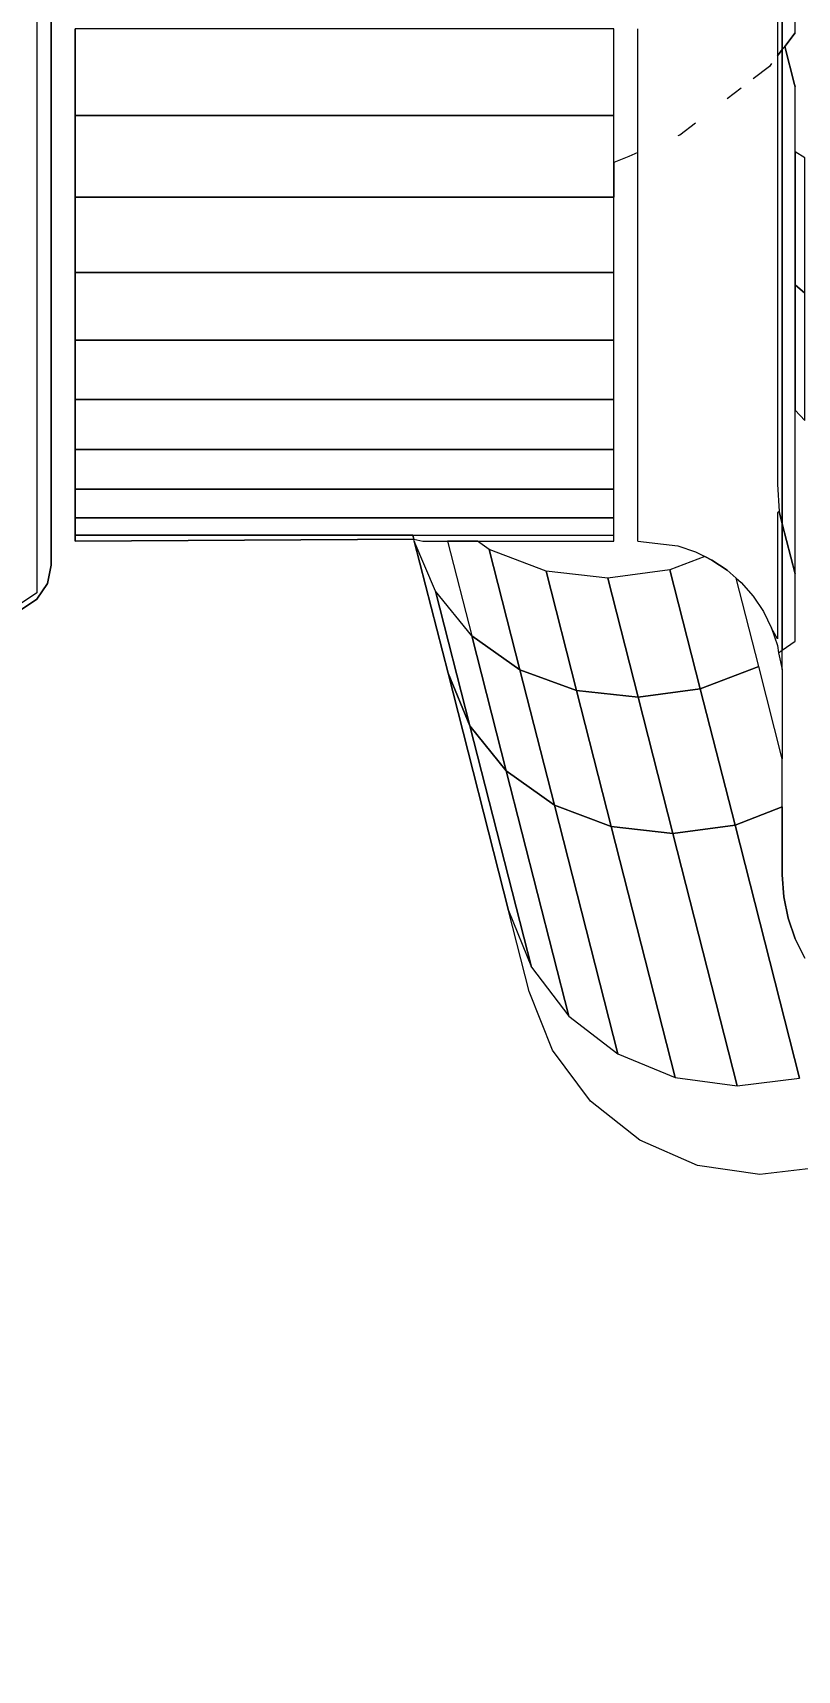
# Model space of a CAD drawing. Header units: millimetres. Extents: x 81693 to 98868, y 6565 to 11437.
# Drawn here: x 83415.905 to 83417.494, y 10799.625 to 10803.026 of the extents above; entities that cross this region are included whole.
import ezdxf

# ---------------------------------------------------------------- set-up
doc = ezdxf.new("R2010")
doc.units = ezdxf.units.MM
for name, color, linetype, lineweight in [('Cotas', 12, 'Continuous', 5), ('Moveis', 1, 'Continuous', 9), ('Parede Baixa', 5, 'Continuous', 50)]:
    doc.layers.add(name, color=color, linetype=linetype, lineweight=lineweight)
doc.styles.add('Valéria', font='romantic.ttf', dxfattribs={"height": 10})
doc.dimstyles.new('Cota - 50', dxfattribs={"dimtxt": 10, "dimasz": 5, "dimexe": 10, "dimexo": 20, "dimgap": 5, "dimtad": 1, "dimtxsty": 'Valéria', "dimblk": 'DOT', "dimcen": 0, "dimclrd": 12, "dimclre": 12, "dimclrt": 2, "dimazin": 2, "dimtfac": 1, "dimtix": 1, "dimtmove": 0, "dimatfit": 3, "dimldrblk": 'DOT', "dimfxl": 1, "dimarcsym": 0})

# ---------------------------------------------------------------- blocks, each defined once
blk = doc.blocks.new('o')
at = {"layer": 'Moveis'}
for p, q in [((12553.3786, 3255.2505), (12553.3786, 3254.0492)), ((12554.8986, 3252.9781), (12554.8986, 3254.39)), ((12554.9279, 3254.2567), (12554.9279, 3254.0547)), ((12553.6786, 3253.9122), (12553.6786, 3254.092)), ((12553.7286, 3253.9122), (12553.7286, 3254.092)), ((12554.8486, 3253.9122), (12554.8486, 3254.092)), ((12553.3522, 3254.0836), (12553.3737, 3254.0556)), ((12553.3737, 3254.0556), (12553.3535, 3253.9767)), ((12553.3737, 3254.0556), (12553.3786, 3254.0492)), ((12554.9279, 3254.0547), (12554.9279, 3253.8608)), ((12553.3786, 3254.0492), (12553.3885, 3254.0362)), ((12553.3786, 3254.0492), (12553.3786, 3253.0635)), ((12553.4009, 3254.0201), (12553.4055, 3254.0141)), ((12553.4055, 3254.0141), (12553.4391, 3253.9883)), ((12553.3535, 3253.9767), (12553.3522, 3253.9714)), ((12553.4644, 3253.9689), (12553.4932, 3253.9468)), ((12553.5594, 3253.896), (12553.5917, 3253.8712)), ((12553.6786, 3253.8352), (12553.6786, 3253.9122)), ((12553.7286, 3253.8145), (12553.7286, 3253.9122)), ((12554.8486, 3253.7427), (12554.8486, 3253.9122)), ((12553.5917, 3253.8712), (12553.5957, 3253.8695)), ((12554.9279, 3253.8608), (12554.9279, 3253.6781)), ((12553.6786, 3253.8352), (12553.6979, 3253.8272)), ((12553.6786, 3253.7515), (12553.6786, 3253.8352)), ((12553.6979, 3253.8272), (12553.7286, 3253.8145)), ((12553.7286, 3253.8145), (12553.7286, 3253.7615)), ((12553.6786, 3253.7427), (12553.6786, 3253.7515)), ((12553.7286, 3253.7615), (12553.7286, 3253.7427)), ((12553.6786, 3253.6093), (12553.6786, 3253.7427)), ((12553.7286, 3253.5896), (12553.7286, 3253.7427)), ((12554.8486, 3253.5862), (12554.8486, 3253.7427)), ((12554.9279, 3253.6781), (12554.9279, 3253.5093)), ((12553.6786, 3253.5862), (12553.6786, 3253.6093)), ((12553.6786, 3253.4453), (12553.6786, 3253.5862)), ((12553.7286, 3253.5862), (12553.7286, 3253.5896)), ((12553.7286, 3253.4453), (12553.7286, 3253.5862)), ((12554.8486, 3253.4453), (12554.8486, 3253.5862)), ((12554.9279, 3253.5093), (12554.9279, 3253.3573)), ((12553.6786, 3253.4119), (12553.6786, 3253.4453)), ((12553.7286, 3253.424), (12553.7286, 3253.4453)), ((12554.8486, 3253.322), (12554.8486, 3253.4453)), ((12553.6786, 3253.322), (12553.6786, 3253.4119)), ((12553.7286, 3253.3943), (12553.7286, 3253.424)), ((12553.7286, 3253.322), (12553.7286, 3253.3943)), ((12554.9279, 3253.3573), (12554.9279, 3253.2244)), ((12553.6786, 3253.2281), (12553.6786, 3253.322)), ((12553.7286, 3253.2184), (12553.7286, 3253.322)), ((12554.8486, 3253.2184), (12554.8486, 3253.322)), ((12553.6786, 3253.2184), (12553.6786, 3253.2281)), ((12553.6786, 3253.1918), (12553.6786, 3253.2184)), ((12553.7286, 3253.1853), (12553.7286, 3253.2184)), ((12554.8486, 3253.136), (12554.8486, 3253.2184)), ((12554.9279, 3253.2244), (12554.9279, 3253.1126)), ((12553.6786, 3253.136), (12553.6786, 3253.1918)), ((12553.7286, 3253.136), (12553.7286, 3253.1853)), ((12553.6786, 3253.0763), (12553.6786, 3253.136)), ((12553.7286, 3253.0763), (12553.7286, 3253.136)), ((12554.8486, 3253.0763), (12554.8486, 3253.136)), ((12554.9279, 3253.1126), (12554.9279, 3253.0238)), ((12553.6786, 3253.04), (12553.6786, 3253.0763)), ((12553.7286, 3253.04), (12553.7286, 3253.0763)), ((12554.8486, 3253.04), (12554.8486, 3253.0763)), ((12553.3786, 3252.8016), (12553.3786, 3253.0635)), ((12553.6786, 3253.0279), (12553.6786, 3253.04)), ((12553.7286, 3253.0279), (12553.7286, 3253.04)), ((12554.1466, 3253.04), (12554.1445, 3253.0318)), ((12554.8486, 3253.0279), (12554.8486, 3253.04)), ((12553.5594, 3253.0056), (12553.54, 3252.996)), ((12553.5957, 3253.0179), (12553.5594, 3253.0056)), ((12553.6259, 3253.0215), (12553.5957, 3253.0179)), ((12553.6786, 3253.0279), (12553.6259, 3253.0215)), ((12553.761, 3253.0279), (12553.7286, 3253.0279)), ((12553.8855, 3253.0279), (12553.761, 3253.0279)), ((12553.9924, 3253.0279), (12553.8855, 3253.0279)), ((12554.0122, 3253.0279), (12553.9924, 3253.0279)), ((12554.0744, 3253.0279), (12554.0122, 3253.0279)), ((12554.1435, 3253.0279), (12554.0735, 3252.7536)), ((12554.1259, 3253.0279), (12554.0744, 3253.0279)), ((12554.1445, 3253.0318), (12554.1259, 3253.0279)), ((12554.1435, 3253.0279), (12554.1445, 3253.0318)), ((12554.8486, 3253.0279), (12554.1445, 3253.0318)), ((12554.9279, 3253.0238), (12554.9279, 3252.9594)), ((12553.4932, 3252.9673), (12553.4743, 3252.9508)), ((12553.525, 3252.9886), (12553.4932, 3252.9673)), ((12553.54, 3252.996), (12553.525, 3252.9886)), ((12554.8986, 3252.9781), (12554.9062, 3252.9397)), ((12553.4644, 3252.9421), (12553.4391, 3252.9133)), ((12553.4743, 3252.9508), (12553.4644, 3252.9421)), ((12554.9062, 3252.9397), (12554.9279, 3252.9072)), ((12554.9279, 3252.9594), (12554.9279, 3252.9203)), ((12553.4391, 3252.9133), (12553.4178, 3252.8814)), ((12554.9279, 3252.9072), (12554.9603, 3252.8855)), ((12553.4178, 3252.8814), (12553.4009, 3252.847)), ((12553.4009, 3252.847), (12553.3885, 3252.8107)), ((12553.3786, 3252.761), (12553.3786, 3252.8016)), ((12553.3866, 3252.796), (12553.3786, 3252.761)), ((12553.3885, 3252.8107), (12553.3866, 3252.796)), ((12553.3786, 3252.761), (12553.3786, 3252.5756)), ((12553.9478, 3252.2607), (12554.0735, 3252.7536)), ((12553.3786, 3252.4756), (12553.3786, 3252.5756)), ((12553.3786, 3252.4756), (12553.3786, 3252.3344)), ((12553.3786, 3252.3344), (12553.3756, 3252.2892)), ((12553.3756, 3252.2892), (12553.3668, 3252.2447)), ((12553.9049, 3252.0925), (12553.9478, 3252.2607)), ((12553.3668, 3252.2447), (12553.3522, 3252.2018)), ((12553.3522, 3252.2018), (12553.3321, 3252.1612)), ((12553.8561, 3251.9703), (12553.9049, 3252.0925)), ((12553.7776, 3251.8647), (12553.8561, 3251.9703)), ((12553.6748, 3251.7832), (12553.7776, 3251.8647)), ((12553.5547, 3251.7311), (12553.6748, 3251.7832)), ((12553.2957, 3251.7275), (12553.4254, 3251.7121)), ((12553.4254, 3251.7121), (12553.5547, 3251.7311))]:
    blk.add_line(p, q, dxfattribs=at)
for points, invisible_edges in [([(12553.3737, 3254.0556), (12553.3786, 3255.2505), (12553.3786, 3254.0492)], 1), ([(12553.3885, 3255.2635), (12553.3786, 3254.0492), (12553.3786, 3255.2505)], 1), ([(12554.9279, 3254.5543), (12554.9279, 3253.1126), (12554.9098, 3254.4171)], 3), ([(12554.9279, 3253.1126), (12554.9279, 3254.5543), (12554.9279, 3253.2244)], 3), ([(12554.9279, 3253.2244), (12554.9279, 3254.5543), (12554.9279, 3254.4636)], 13), ([(12554.9279, 3253.2244), (12554.9279, 3254.4636), (12554.9279, 3254.2567)], 13), ([(12553.3786, 3254.0492), (12553.3885, 3254.4575), (12553.3885, 3254.0362)], 3), ([(12553.3885, 3254.0362), (12553.3885, 3254.4575), (12553.3885, 3254.2386)], 1), ([(12553.3522, 3254.4193), (12553.3522, 3254.0836), (12553.3522, 3254.1245)], 1), ([(12553.3522, 3254.0836), (12553.3522, 3254.4193), (12553.3737, 3254.0556)], 3), ([(12554.9062, 3252.9397), (12554.8986, 3254.39), (12554.9098, 3254.4171)], 13), ([(12554.9062, 3252.9397), (12554.9098, 3254.4171), (12554.9279, 3252.9072)], 3), ([(12554.8486, 3254.092), (12554.8986, 3254.39), (12554.8486, 3253.9122)], 3), ([(12554.8486, 3253.9122), (12554.8986, 3254.39), (12554.8986, 3252.9781)], 13), ([(12554.8486, 3254.092), (12554.8986, 3254.39), (12554.8486, 3253.9122)], 3), ([(12554.8486, 3253.9122), (12554.8986, 3254.39), (12554.8986, 3252.9781)], 13), ([(12554.8486, 3254.092), (12554.8986, 3254.39), (12554.8486, 3253.9122)], 3), ([(12554.8486, 3253.9122), (12554.8986, 3254.39), (12554.8986, 3252.9781)], 13), ([(12554.8486, 3254.092), (12554.8986, 3254.39), (12554.8486, 3253.9122)], 3), ([(12554.8486, 3253.9122), (12554.8986, 3254.39), (12554.8986, 3252.9781)], 13), ([(12554.8486, 3254.092), (12554.8986, 3254.39), (12554.8486, 3253.9122)], 3), ([(12554.8486, 3253.9122), (12554.8986, 3254.39), (12554.8986, 3252.9781)], 13), ([(12554.8986, 3254.39), (12554.9062, 3252.9397), (12554.8986, 3252.9781)], 1), ([(12554.9279, 3254.0547), (12554.9279, 3253.8608), (12554.9279, 3254.2567)], 2), ([(12554.8486, 3254.092), (12553.7286, 3253.9122), (12553.7286, 3254.092)], 1), ([(12553.7286, 3253.9122), (12554.8486, 3254.092), (12554.8486, 3253.9122)], 1), ([(12553.3786, 3253.0635), (12553.3535, 3253.9767), (12553.3737, 3254.0556)], 13), ([(12553.3786, 3253.0635), (12553.3737, 3254.0556), (12553.3786, 3254.0492)], 1), ([(12553.3786, 3254.0492), (12553.3851, 3253.0892), (12553.3786, 3253.0635)], 1), ([(12553.3851, 3253.0892), (12553.3786, 3254.0492), (12553.3885, 3254.0362)], 13), ([(12553.3851, 3253.0892), (12553.3885, 3254.0362), (12553.3885, 3253.1463)], 3), ([(12553.3885, 3253.4478), (12553.3885, 3254.0362), (12553.3885, 3254.0249)], 13), ([(12553.3885, 3253.4478), (12553.3885, 3254.0249), (12553.3885, 3253.8197)], 13), ([(12553.3535, 3253.9767), (12553.3522, 3253.8367), (12553.3522, 3253.9714)], 1), ([(12553.3522, 3253.8367), (12553.3535, 3253.9767), (12553.3522, 3253.5605)], 3), ([(12553.3522, 3253.5605), (12553.3535, 3253.9767), (12553.3522, 3253.3001)], 3), ([(12554.8486, 3253.9122), (12553.7286, 3253.8145), (12553.7286, 3253.9122)], 1), ([(12553.7286, 3253.8145), (12554.8486, 3253.9122), (12553.7286, 3253.7615)], 3), ([(12553.7286, 3253.7615), (12554.8486, 3253.9122), (12553.7286, 3253.7427)], 3), ([(12553.7286, 3253.7427), (12554.8486, 3253.9122), (12554.8486, 3253.7427)], 1), ([(12554.8486, 3253.4453), (12554.8486, 3253.7427), (12554.8486, 3253.9122)], 13), ([(12554.8486, 3253.4453), (12554.8486, 3253.7427), (12554.8486, 3253.9122)], 13), ([(12554.8486, 3253.4453), (12554.8486, 3253.7427), (12554.8486, 3253.9122)], 13), ([(12554.8486, 3253.4453), (12554.8486, 3253.7427), (12554.8486, 3253.9122)], 13), ([(12554.8486, 3253.4453), (12554.8486, 3253.7427), (12554.8486, 3253.9122)], 13), ([(12554.9279, 3253.2244), (12554.9279, 3253.8608), (12554.9279, 3253.6781)], 13), ([(12553.3522, 3253.8367), (12553.3321, 3253.5431), (12553.3321, 3253.8242)], 1), ([(12553.3321, 3253.5431), (12553.3522, 3253.8367), (12553.3522, 3253.5605)], 1), ([(12553.3885, 3253.4478), (12553.3885, 3253.8197), (12553.3885, 3253.6264)], 1), ([(12554.8486, 3253.7427), (12553.7286, 3253.5896), (12553.7286, 3253.7427)], 1), ([(12553.7286, 3253.5896), (12554.8486, 3253.7427), (12553.7286, 3253.5862)], 3), ([(12553.7286, 3253.5862), (12554.8486, 3253.7427), (12554.8486, 3253.5862)], 1), ([(12554.8486, 3253.7427), (12554.8486, 3253.4453), (12554.8486, 3253.5862)], 1), ([(12554.8486, 3253.7427), (12554.8486, 3253.4453), (12554.8486, 3253.5862)], 1), ([(12554.8486, 3253.7427), (12554.8486, 3253.4453), (12554.8486, 3253.5862)], 1), ([(12554.8486, 3253.7427), (12554.8486, 3253.4453), (12554.8486, 3253.5862)], 1), ([(12554.8486, 3253.7427), (12554.8486, 3253.4453), (12554.8486, 3253.5862)], 1), ([(12554.9279, 3253.2244), (12554.9279, 3253.6781), (12554.9279, 3253.5093)], 13), ([(12553.7286, 3253.5862), (12554.8486, 3253.4453), (12553.7286, 3253.4453)], 1), ([(12554.8486, 3253.4453), (12553.7286, 3253.5862), (12554.8486, 3253.5862)], 1), ([(12553.3522, 3253.3001), (12553.3321, 3253.5431), (12553.3522, 3253.5605)], 1), ([(12553.3321, 3253.5431), (12553.3522, 3253.3001), (12553.3321, 3253.2783)], 1), ([(12554.9279, 3253.2244), (12554.9279, 3253.5093), (12554.9279, 3253.3573)], 1), ([(12553.3885, 3253.1463), (12553.3885, 3253.4478), (12553.3885, 3253.287)], 1), ([(12554.8486, 3253.4453), (12553.7286, 3253.424), (12553.7286, 3253.4453)], 1), ([(12553.7286, 3253.424), (12554.8486, 3253.4453), (12553.7286, 3253.3943)], 3), ([(12553.7286, 3253.3943), (12554.8486, 3253.4453), (12553.7286, 3253.322)], 3), ([(12553.7286, 3253.322), (12554.8486, 3253.4453), (12554.8486, 3253.322)], 1), ([(12554.8486, 3253.4453), (12554.8486, 3253.2184), (12554.8486, 3253.322)], 1), ([(12554.8486, 3253.0763), (12554.8486, 3253.4453), (12554.8486, 3253.04)], 3), ([(12554.8486, 3253.4453), (12554.8486, 3253.2184), (12554.8486, 3253.322)], 1), ([(12554.8486, 3253.0763), (12554.8486, 3253.4453), (12554.8486, 3253.04)], 3), ([(12554.8486, 3253.4453), (12554.8486, 3253.2184), (12554.8486, 3253.322)], 1), ([(12554.8486, 3253.0763), (12554.8486, 3253.4453), (12554.8486, 3253.04)], 3), ([(12554.8486, 3253.4453), (12554.8486, 3253.2184), (12554.8486, 3253.322)], 1), ([(12554.8486, 3253.0763), (12554.8486, 3253.4453), (12554.8486, 3253.04)], 3), ([(12554.8486, 3253.4453), (12554.8486, 3253.2184), (12554.8486, 3253.322)], 1), ([(12554.8486, 3253.0763), (12554.8486, 3253.4453), (12554.8486, 3253.04)], 3), ([(12553.7286, 3253.322), (12554.8486, 3253.2184), (12553.7286, 3253.2184)], 1), ([(12554.8486, 3253.2184), (12553.7286, 3253.322), (12554.8486, 3253.322)], 1), ([(12553.3522, 3253.3001), (12553.3522, 3252.9601), (12553.3522, 3253.0597)], 1), ([(12553.3522, 3252.9601), (12553.3522, 3253.3001), (12553.3786, 3253.0635)], 3), ([(12554.8486, 3253.2184), (12553.7286, 3253.1853), (12553.7286, 3253.2184)], 1), ([(12553.7286, 3253.1853), (12554.8486, 3253.2184), (12553.7286, 3253.136)], 3), ([(12553.7286, 3253.136), (12554.8486, 3253.2184), (12554.8486, 3253.136)], 1), ([(12554.8486, 3253.0763), (12554.8486, 3253.136), (12554.8486, 3253.2184)], 12), ([(12554.8486, 3253.0763), (12554.8486, 3253.136), (12554.8486, 3253.2184)], 12), ([(12554.8486, 3253.0763), (12554.8486, 3253.136), (12554.8486, 3253.2184)], 12), ([(12554.8486, 3253.0763), (12554.8486, 3253.136), (12554.8486, 3253.2184)], 12), ([(12554.8486, 3253.0763), (12554.8486, 3253.136), (12554.8486, 3253.2184)], 12), ([(12553.7286, 3253.136), (12554.8486, 3253.0763), (12553.7286, 3253.0763)], 1), ([(12554.8486, 3253.0763), (12553.7286, 3253.136), (12554.8486, 3253.136)], 1), ([(12554.9279, 3252.9072), (12554.9279, 3253.1126), (12554.9279, 3253.0238)], 13), ([(12553.3851, 3253.0892), (12553.3786, 3252.8016), (12553.3786, 3253.0635)], 1), ([(12553.3786, 3252.8016), (12553.3851, 3253.0892), (12553.3866, 3252.796)], 3), ([(12553.3866, 3252.796), (12553.3851, 3253.0892), (12553.3885, 3253.0868)], 13), ([(12553.3866, 3252.796), (12553.3885, 3253.0868), (12553.3885, 3252.8107)], 3), ([(12553.3885, 3252.8107), (12553.3885, 3253.0868), (12553.3885, 3253.0281)], 13), ([(12554.8486, 3253.0763), (12553.7286, 3253.04), (12553.7286, 3253.0763)], 1), ([(12553.7286, 3253.04), (12554.8486, 3253.0763), (12553.7641, 3253.04)], 3), ([(12553.7641, 3253.04), (12554.8486, 3253.0763), (12553.8886, 3253.04)], 3), ([(12553.8886, 3253.04), (12554.8486, 3253.0763), (12553.9955, 3253.04)], 3), ([(12553.9955, 3253.04), (12554.8486, 3253.0763), (12554.0291, 3253.04)], 3), ([(12554.0291, 3253.04), (12554.8486, 3253.0763), (12554.0775, 3253.04)], 3), ([(12554.0775, 3253.04), (12554.8486, 3253.0763), (12554.129, 3253.04)], 3), ([(12554.129, 3253.04), (12554.8486, 3253.0763), (12554.1466, 3253.04)], 3), ([(12554.1466, 3253.04), (12554.8486, 3253.0763), (12554.8486, 3253.04)], 1), ([(12553.3786, 3253.0635), (12553.3522, 3252.8431), (12553.3522, 3252.9601)], 1), ([(12553.3522, 3252.8431), (12553.3786, 3253.0635), (12553.3522, 3252.8199)], 3), ([(12553.3522, 3252.8199), (12553.3786, 3253.0635), (12553.3786, 3252.8016)], 1), ([(12554.1466, 3253.04), (12554.8486, 3253.0279), (12554.1445, 3253.0318)], 1), ([(12554.8486, 3253.0279), (12554.1466, 3253.04), (12554.8486, 3253.04)], 1), ([(12554.9062, 3252.9397), (12554.8486, 3253.0279), (12554.8486, 3253.04)], 13), ([(12554.9062, 3252.9397), (12554.8486, 3253.04), (12554.8986, 3252.9781)], 3), ([(12554.9062, 3252.9397), (12554.8486, 3253.0279), (12554.8486, 3253.04)], 13), ([(12554.9062, 3252.9397), (12554.8486, 3253.04), (12554.8986, 3252.9781)], 3), ([(12554.9062, 3252.9397), (12554.8486, 3253.0279), (12554.8486, 3253.04)], 13), ([(12554.9062, 3252.9397), (12554.8486, 3253.04), (12554.8986, 3252.9781)], 3), ([(12554.9062, 3252.9397), (12554.8486, 3253.0279), (12554.8486, 3253.04)], 13), ([(12554.9062, 3252.9397), (12554.8486, 3253.04), (12554.8986, 3252.9781)], 3), ([(12554.9062, 3252.9397), (12554.8486, 3253.0279), (12554.8486, 3253.04)], 13), ([(12554.9062, 3252.9397), (12554.8486, 3253.04), (12554.8986, 3252.9781)], 3), ([(12553.3885, 3252.9341), (12553.3885, 3252.8659), (12553.3885, 3253.0281)], 2), ([(12553.9242, 3252.7608), (12553.8696, 3252.9656), (12553.9879, 3253.0104)], 1), ([(12553.9879, 3253.0104), (12554.0242, 3252.8311), (12553.9242, 3252.7608)], 1), ([(12554.0242, 3252.8311), (12553.9879, 3253.0104), (12554.0122, 3253.0279)], 13), ([(12554.0242, 3252.8311), (12554.0122, 3253.0279), (12554.0744, 3253.0279)], 1), ([(12557.2274, 3250.7077), (12554.0735, 3252.7536), (12554.1435, 3253.0279)], 13), ([(12557.2274, 3250.7077), (12554.0735, 3252.7536), (12554.1435, 3253.0279)], 13), ([(12557.2274, 3250.7077), (12554.0735, 3252.7536), (12554.1435, 3253.0279)], 13), ([(12557.2274, 3250.7077), (12554.0735, 3252.7536), (12554.1435, 3253.0279)], 13), ([(12557.2274, 3250.7077), (12554.0735, 3252.7536), (12554.1435, 3253.0279)], 13), ([(12554.0735, 3252.7536), (12554.0993, 3252.9236), (12554.1435, 3253.0279)], 1), ([(12557.2274, 3250.7077), (12554.1435, 3253.0279), (12554.1445, 3253.0318)], 13), ([(12557.2274, 3250.7077), (12554.1435, 3253.0279), (12554.1445, 3253.0318)], 13), ([(12557.2274, 3250.7077), (12554.1435, 3253.0279), (12554.1445, 3253.0318)], 13), ([(12557.2274, 3250.7077), (12554.1435, 3253.0279), (12554.1445, 3253.0318)], 13), ([(12557.2274, 3250.7077), (12554.1435, 3253.0279), (12554.1445, 3253.0318)], 13), ([(12554.9279, 3252.9072), (12554.1445, 3253.0318), (12554.9062, 3252.9397)], 3), ([(12554.9062, 3252.9397), (12554.1445, 3253.0318), (12554.8486, 3253.0279)], 13), ([(12554.9279, 3252.9072), (12554.1445, 3253.0318), (12554.9062, 3252.9397)], 3), ([(12554.9062, 3252.9397), (12554.1445, 3253.0318), (12554.8486, 3253.0279)], 13), ([(12554.9279, 3252.9072), (12554.1445, 3253.0318), (12554.9062, 3252.9397)], 3), ([(12554.9062, 3252.9397), (12554.1445, 3253.0318), (12554.8486, 3253.0279)], 13), ([(12554.9279, 3252.9072), (12554.1445, 3253.0318), (12554.9062, 3252.9397)], 3), ([(12554.9062, 3252.9397), (12554.1445, 3253.0318), (12554.8486, 3253.0279)], 13), ([(12554.9279, 3252.9072), (12554.1445, 3253.0318), (12554.9062, 3252.9397)], 3), ([(12554.9062, 3252.9397), (12554.1445, 3253.0318), (12554.8486, 3253.0279)], 13), ([(12554.9279, 3252.9594), (12554.9279, 3252.9203), (12554.9279, 3253.0238)], 2), ([(12553.5492, 3252.7209), (12553.4743, 3252.9508), (12553.4932, 3252.9673)], 13), ([(12553.5492, 3252.7209), (12553.4932, 3252.9673), (12553.525, 3252.9886)], 13), ([(12553.5492, 3252.7209), (12553.525, 3252.9886), (12553.54, 3252.996)], 13), ([(12553.5492, 3252.7209), (12553.54, 3252.996), (12553.6122, 3252.968)], 1), ([(12553.6122, 3252.968), (12553.6783, 3252.7037), (12553.5492, 3252.7209)], 1), ([(12553.6783, 3252.7037), (12553.6122, 3252.968), (12553.7415, 3252.9511)], 1), ([(12553.4743, 3252.9508), (12553.5492, 3252.7209), (12553.4276, 3252.7677)], 1), ([(12553.7415, 3252.9511), (12553.8063, 3252.7173), (12553.6783, 3252.7037)], 1), ([(12553.8063, 3252.7173), (12553.7415, 3252.9511), (12553.8696, 3252.9656)], 1), ([(12553.8696, 3252.9656), (12553.9242, 3252.7608), (12553.8063, 3252.7173)], 1), ([(12554.028, 3252.644), (12554.0242, 3252.8311), (12554.0993, 3252.9236)], 1), ([(12554.0993, 3252.9236), (12554.0735, 3252.7536), (12554.028, 3252.644)], 1), ([(12554.9279, 3252.9072), (12554.9279, 3252.9203), (12554.9603, 3252.8988)], 13), ([(12557.2274, 3250.7077), (12554.9279, 3252.9072), (12554.9603, 3252.8855)], 13), ([(12557.2274, 3250.7077), (12554.9279, 3252.9072), (12554.9603, 3252.8855)], 13), ([(12557.2274, 3250.7077), (12554.9279, 3252.9072), (12554.9603, 3252.8855)], 13), ([(12557.2274, 3250.7077), (12554.9279, 3252.9072), (12554.9603, 3252.8855)], 13), ([(12557.2274, 3250.7077), (12554.9279, 3252.9072), (12554.9603, 3252.8855)], 13), ([(12554.9279, 3252.9072), (12554.9603, 3252.8988), (12554.9603, 3252.8855)], 3), ([(12553.3885, 3252.8107), (12553.3885, 3252.8659), (12553.3885, 3252.8246)], 13), ([(12553.3885, 3252.8107), (12553.3885, 3252.8246), (12553.4009, 3252.847)], 1), ([(12553.9526, 3252.5504), (12553.9242, 3252.7608), (12554.0242, 3252.8311)], 1), ([(12554.0242, 3252.8311), (12554.028, 3252.644), (12553.9526, 3252.5504)], 1), ([(12553.4276, 3252.7677), (12553.3786, 3252.4756), (12553.3786, 3252.5756)], 1), ([(12553.3786, 3252.4756), (12553.4276, 3252.7677), (12553.4769, 3252.4376)], 3), ([(12553.4769, 3252.4376), (12553.4276, 3252.7677), (12553.5492, 3252.7209)], 1), ([(12553.8523, 3252.479), (12553.8063, 3252.7173), (12553.9242, 3252.7608)], 1), ([(12553.9242, 3252.7608), (12553.9526, 3252.5504), (12553.8523, 3252.479)], 1), ([(12557.2599, 3250.6861), (12553.9478, 3252.2607), (12554.0735, 3252.7536)], 13), ([(12557.2599, 3250.6861), (12553.9478, 3252.2607), (12554.0735, 3252.7536)], 13), ([(12557.2599, 3250.6861), (12553.9478, 3252.2607), (12554.0735, 3252.7536)], 13), ([(12557.2599, 3250.6861), (12553.9478, 3252.2607), (12554.0735, 3252.7536)], 13), ([(12557.2599, 3250.6861), (12553.9478, 3252.2607), (12554.0735, 3252.7536)], 13), ([(12553.9478, 3252.2607), (12554.028, 3252.644), (12554.0735, 3252.7536)], 1), ([(12557.2599, 3250.6861), (12554.0735, 3252.7536), (12557.2274, 3250.7077)], 3), ([(12557.2599, 3250.6861), (12554.0735, 3252.7536), (12557.2274, 3250.7077)], 3), ([(12557.2599, 3250.6861), (12554.0735, 3252.7536), (12557.2274, 3250.7077)], 3), ([(12557.2599, 3250.6861), (12554.0735, 3252.7536), (12557.2274, 3250.7077)], 3), ([(12557.2599, 3250.6861), (12554.0735, 3252.7536), (12557.2274, 3250.7077)], 3), ([(12553.5492, 3252.7209), (12553.6061, 3252.4206), (12553.4769, 3252.4376)], 1), ([(12553.6061, 3252.4206), (12553.5492, 3252.7209), (12553.6783, 3252.7037)], 1), ([(12553.6783, 3252.7037), (12553.7342, 3252.4347), (12553.6061, 3252.4206)], 1), ([(12553.7342, 3252.4347), (12553.6783, 3252.7037), (12553.8063, 3252.7173)], 1), ([(12553.8063, 3252.7173), (12553.8523, 3252.479), (12553.7342, 3252.4347)], 1), ([(12553.9001, 3252.1427), (12553.9526, 3252.5504), (12554.028, 3252.644)], 1), ([(12554.028, 3252.644), (12553.9478, 3252.2607), (12553.9001, 3252.1427)], 1), ([(12553.8227, 3252.0412), (12553.8523, 3252.479), (12553.9526, 3252.5504)], 1), ([(12553.9526, 3252.5504), (12553.9001, 3252.1427), (12553.8227, 3252.0412)], 1), ([(12553.4769, 3252.4376), (12553.3786, 3252.3344), (12553.3786, 3252.4756)], 1), ([(12553.8523, 3252.479), (12553.8227, 3252.0412), (12553.7207, 3251.9631)], 1), ([(12553.7207, 3251.9631), (12553.7342, 3252.4347), (12553.8523, 3252.479)], 1), ([(12553.4769, 3252.4376), (12553.4724, 3251.8963), (12553.3429, 3251.9122)], 1), ([(12553.3429, 3251.9122), (12553.3522, 3252.2018), (12553.4769, 3252.4376)], 3), ([(12553.4769, 3252.4376), (12553.3522, 3252.2018), (12553.3668, 3252.2447)], 13), ([(12553.4769, 3252.4376), (12553.3668, 3252.2447), (12553.3756, 3252.2892)], 13), ([(12553.4769, 3252.4376), (12553.3756, 3252.2892), (12553.3786, 3252.3344)], 13), ([(12553.4724, 3251.8963), (12553.4769, 3252.4376), (12553.6061, 3252.4206)], 1), ([(12553.6012, 3251.9137), (12553.6061, 3252.4206), (12553.7342, 3252.4347)], 1), ([(12553.7342, 3252.4347), (12553.7207, 3251.9631), (12553.6012, 3251.9137)], 1), ([(12553.6061, 3252.4206), (12553.6012, 3251.9137), (12553.4724, 3251.8963)], 1), ([(12557.2599, 3250.6861), (12553.9049, 3252.0925), (12553.9478, 3252.2607)], 13), ([(12557.2599, 3250.6861), (12553.9049, 3252.0925), (12553.9478, 3252.2607)], 13), ([(12557.2599, 3250.6861), (12553.9049, 3252.0925), (12553.9478, 3252.2607)], 13), ([(12557.2599, 3250.6861), (12553.9049, 3252.0925), (12553.9478, 3252.2607)], 13), ([(12557.2599, 3250.6861), (12553.9049, 3252.0925), (12553.9478, 3252.2607)], 13), ([(12553.3429, 3251.9122), (12553.3321, 3252.1612), (12553.3522, 3252.2018)], 13), ([(12557.2599, 3250.6861), (12553.8561, 3251.9703), (12553.9049, 3252.0925)], 13), ([(12557.2599, 3250.6861), (12553.8561, 3251.9703), (12553.9049, 3252.0925)], 13), ([(12557.2599, 3250.6861), (12553.8561, 3251.9703), (12553.9049, 3252.0925)], 13), ([(12557.2599, 3250.6861), (12553.8561, 3251.9703), (12553.9049, 3252.0925)], 13), ([(12557.2599, 3250.6861), (12553.8561, 3251.9703), (12553.9049, 3252.0925)], 13), ([(12557.2599, 3250.6861), (12552.103, 3251.9955), (12552.1413, 3251.9879)], 13), ([(12557.2599, 3250.6861), (12552.103, 3251.9955), (12552.1413, 3251.9879)], 13), ([(12557.2599, 3250.6861), (12552.103, 3251.9955), (12552.1413, 3251.9879)], 13), ([(12557.2599, 3250.6861), (12552.103, 3251.9955), (12552.1413, 3251.9879)], 13), ([(12557.2599, 3250.6861), (12552.103, 3251.9955), (12552.1413, 3251.9879)], 13), ([(12557.2599, 3250.6861), (12553.7776, 3251.8647), (12553.8561, 3251.9703)], 13), ([(12557.2599, 3250.6861), (12553.7776, 3251.8647), (12553.8561, 3251.9703)], 13), ([(12557.2599, 3250.6861), (12553.7776, 3251.8647), (12553.8561, 3251.9703)], 13), ([(12557.2599, 3250.6861), (12553.7776, 3251.8647), (12553.8561, 3251.9703)], 13), ([(12557.2599, 3250.6861), (12553.7776, 3251.8647), (12553.8561, 3251.9703)], 13), ([(12557.2599, 3250.6861), (12553.6748, 3251.7832), (12553.7776, 3251.8647)], 13), ([(12557.2599, 3250.6861), (12553.6748, 3251.7832), (12553.7776, 3251.8647)], 13), ([(12557.2599, 3250.6861), (12553.6748, 3251.7832), (12553.7776, 3251.8647)], 13), ([(12557.2599, 3250.6861), (12553.6748, 3251.7832), (12553.7776, 3251.8647)], 13), ([(12557.2599, 3250.6861), (12553.6748, 3251.7832), (12553.7776, 3251.8647)], 13), ([(12557.2599, 3250.6861), (12553.5547, 3251.7311), (12553.6748, 3251.7832)], 13), ([(12557.2599, 3250.6861), (12553.5547, 3251.7311), (12553.6748, 3251.7832)], 13), ([(12557.2599, 3250.6861), (12553.5547, 3251.7311), (12553.6748, 3251.7832)], 13), ([(12557.2599, 3250.6861), (12553.5547, 3251.7311), (12553.6748, 3251.7832)], 13), ([(12557.2599, 3250.6861), (12553.5547, 3251.7311), (12553.6748, 3251.7832)], 13), ([(12557.2599, 3250.6861), (12553.2957, 3251.7275), (12553.4254, 3251.7121)], 13), ([(12557.2599, 3250.6861), (12553.2957, 3251.7275), (12553.4254, 3251.7121)], 13), ([(12557.2599, 3250.6861), (12553.2957, 3251.7275), (12553.4254, 3251.7121)], 13), ([(12557.2599, 3250.6861), (12553.2957, 3251.7275), (12553.4254, 3251.7121)], 13), ([(12557.2599, 3250.6861), (12553.2957, 3251.7275), (12553.4254, 3251.7121)], 13), ([(12557.2599, 3250.6861), (12553.4254, 3251.7121), (12553.5547, 3251.7311)], 13), ([(12557.2599, 3250.6861), (12553.4254, 3251.7121), (12553.5547, 3251.7311)], 13), ([(12557.2599, 3250.6861), (12553.4254, 3251.7121), (12553.5547, 3251.7311)], 13), ([(12557.2599, 3250.6861), (12553.4254, 3251.7121), (12553.5547, 3251.7311)], 13), ([(12557.2599, 3250.6861), (12553.4254, 3251.7121), (12553.5547, 3251.7311)], 13), ([(12552.0237, 3245.9681), (12557.2599, 3250.6861), (12557.3005, 3250.6784)], 13), ([(12552.0237, 3245.9681), (12557.2599, 3250.6861), (12557.3005, 3250.6784)], 13), ([(12552.0237, 3245.9681), (12557.2599, 3250.6861), (12557.3005, 3250.6784)], 13), ([(12552.0237, 3245.9681), (12557.2599, 3250.6861), (12557.3005, 3250.6784)], 13), ([(12552.0237, 3245.9681), (12557.2599, 3250.6861), (12557.3005, 3250.6784)], 13)]:
    blk.add_3dface(points, dxfattribs=dict(at, invisible_edges=invisible_edges))
blk = doc.blocks.new('_Dot')
at = {"color": 0, "linetype": 'ByBlock', "lineweight": -2}
blk.add_line((-0.5, 0), (-1, 0), dxfattribs=at)
at = {"color": 0, "linetype": 'ByBlock', "const_width": 0.5}
blk.add_lwpolyline([(-0.25, 0, 1), (0.25, 0, 1)], format="xyb", close=True, dxfattribs=at)
blk = doc.blocks.new('*D546')
at = {"layer": 'Cotas', "color": 12, "lineweight": -2, "transparency": 16777216}
for p, q in [((83428.1162, 11236.0702), (83397.5079, 11280.4623)), ((81917.3008, 10247.7147), (83399.068, 11269.3913)), ((81938.1162, 10208.7171), (81907.5079, 10253.1092))]:
    blk.add_line(p, q, dxfattribs=at)
at = {"layer": 'Defpoints', "color": 0, "transparency": 16777216}
for p in [(83403.1844, 11272.2295), (83439.4691, 11219.6047), (81949.4691, 10192.2516)]:
    blk.add_point(p, dxfattribs=at)
at = {"layer": 'Cotas', "color": 12, "lineweight": -2, "transparency": 16777216, "xscale": 5, "yscale": 5, "zscale": 5}
for p, rotation in [((83403.1844, 11272.2295), 34.58621303410529), ((81913.1844, 10244.8765), 214.5862130341053)]:
    blk.add_blockref('_Dot', p, dxfattribs=dict(at, rotation=rotation))
at = {"layer": 'Cotas', "color": 2, "transparency": 16777216, "insert": (82652.3988, 10766.9441), "char_height": 10, "attachment_point": 5, "rotation": 34.5862, "style": 'Valéria'}
blk.add_mtext('1815', dxfattribs=at)
blk = doc.blocks.new('*D547')
at = {"layer": 'Cotas', "color": 12, "lineweight": -2, "transparency": 16777216}
for p, q in [((83453.7927, 11227.8374), (83606.5888, 11227.8374)), ((83596.5888, 11222.8374), (83596.5888, 6978.6965)), ((83437.2294, 6973.6965), (83606.5888, 6973.6965))]:
    blk.add_line(p, q, dxfattribs=at)
at = {"layer": 'Defpoints', "color": 0, "transparency": 16777216}
for p in [(83433.7927, 11227.8374), (83417.2294, 6973.6965), (83596.5888, 6973.6965)]:
    blk.add_point(p, dxfattribs=at)
at = {"layer": 'Cotas', "color": 12, "lineweight": -2, "transparency": 16777216, "xscale": 5, "yscale": 5, "zscale": 5}
for p, rotation in [((83596.5888, 11227.8374), 90), ((83596.5888, 6973.6965), 270)]:
    blk.add_blockref('_Dot', p, dxfattribs=dict(at, rotation=rotation))
at = {"layer": 'Cotas', "color": 2, "transparency": 16777216, "insert": (83586.3965, 9100.767), "char_height": 10, "attachment_point": 5, "rotation": 90, "style": 'Valéria'}
blk.add_mtext('4254', dxfattribs=at)

msp = doc.modelspace()

# ---------------------------------------------------------------- block references
at = {"layer": 'Parede Baixa', "xscale": -1}
msp.add_blockref('o', (95970.8416, 7548.9425), dxfattribs=at)

# ---------------------------------------------------------------- dimensions: what is measured, and where the dimension line sits
at = {"layer": 'Cotas'}
dim = msp.add_aligned_dim(p1=(81949.4691, 10192.2516), p2=(83439.4691, 11219.6047), distance=63.9215, text='1815', dimstyle='Cota - 50', dxfattribs=at)
dim.commit()
dim.dimension.update_dxf_attribs({"geometry": '*D546', "text_midpoint": (82652.3988, 10766.9441)})
dim = msp.add_linear_dim(base=(83596.5888, 6973.6965), p1=(83433.7927, 11227.8374), p2=(83417.2294, 6973.6965), angle=90, text='4254', dimstyle='Cota - 50', dxfattribs=at)
dim.commit()
dim.dimension.update_dxf_attribs({"geometry": '*D547', "text_midpoint": (83586.3965, 9100.767)})

doc.saveas('drawing.dxf')
